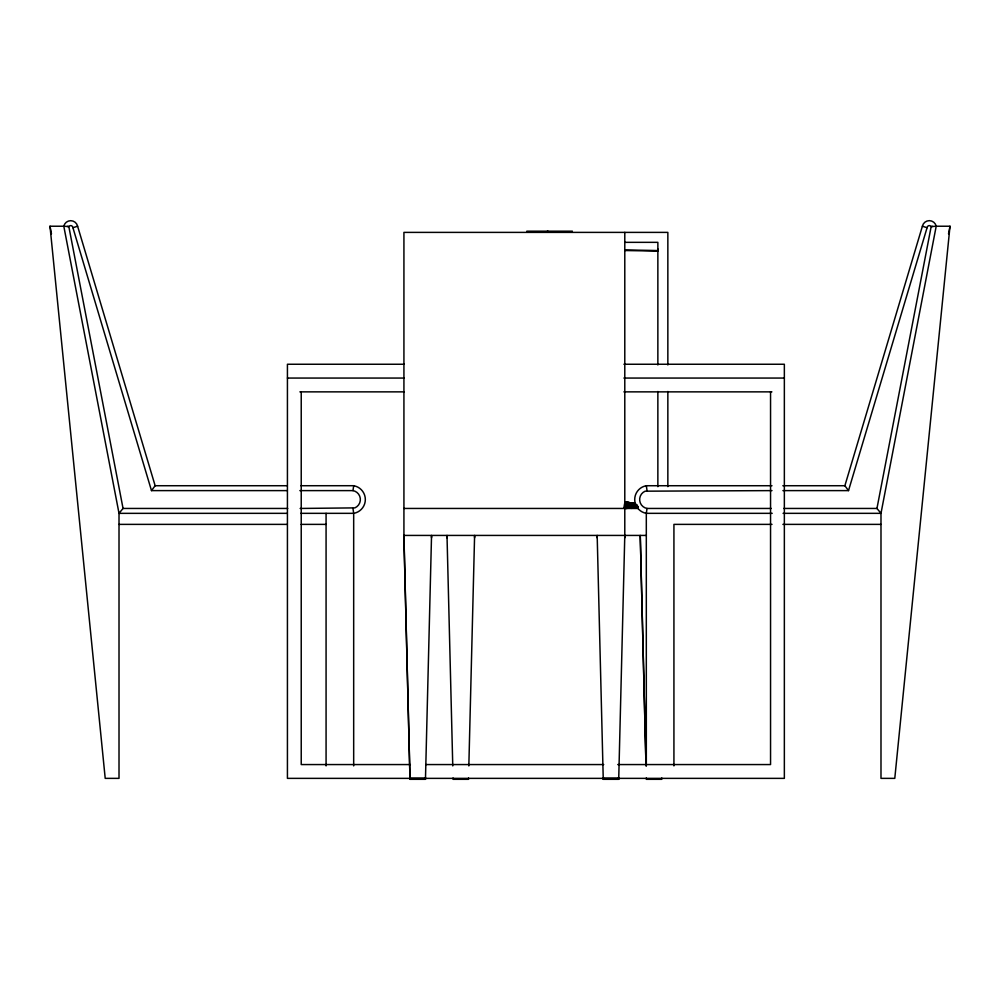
<?xml version="1.0" encoding="UTF-8"?>
<svg xmlns="http://www.w3.org/2000/svg" width="1000" height="1000" viewBox="0 0 1000 1000"><rect width="100%" height="100%" fill="white"/><g stroke="black" fill="none" stroke-linecap="round" stroke-linejoin="round"><path stroke-width="1.5" d="M654.75 251.125L657.862 251.125L657.837 249.8A9.95 2.125 -88.9 0 0 657.75 248.812M667.85 364.963L667.85 232.387L403.925 232.387L403.925 537.825L410 779.312L425.462 779.312L431.538 535.425L431.538 537.825M468.837 765.913L474.6 535.425L474.6 537.825M597.175 537.825L597.175 535.425L603.25 779.312L618.713 779.312L624.788 535.425M950 226.225L894.788 778.363L880.987 778.363L880.987 513.337L936.2 226.225L950 226.225L948.538 233.85M299.862 490.613L352.962 490.613L353.688 485.712L300.938 485.725M771.312 508.45L647.038 508.45L646.312 513.35L646.325 765.9M783.075 513.337L880.987 513.337L876.95 508.45L931.162 226.588L936.213 226.213A7.075 7.075 0 0 0 922.387 226.225L844.875 485.725L848.512 490.613L782.913 490.613M848.512 490.613L927.337 226.838A2.163 2.163 0 0 1 930.987 226.425L932.788 226.462M67.213 226.462L69.013 226.425A2.163 2.163 0 0 1 72.663 226.838L151.488 490.613L287.375 490.613M151.488 490.613L155.137 485.712L77.613 226.225A7.075 7.075 0 0 0 63.8 226.225L50 226.225L105.213 778.363L119.012 778.363L119.012 513.337L63.8 226.225L68.838 226.588L123.05 508.45L119 513.35L287.15 513.337M72.962 227.712L77.625 226.213M300.15 508.45L354.862 507.887A9.1 9.1 0 0 0 354.862 491.175L352.962 490.613M771.988 490.613L645.138 491.175A9.1 9.1 0 0 0 645.138 507.887L647.038 508.45M526.788 231.188L572.375 231.188M625.163 242.338L657.862 242.338L657.862 364.975M404.263 364.25L287.425 364.25L287.425 778.363L410.6 778.363M623.9 364.25L784.35 364.25L784.35 778.363L617.9 778.363M287.425 378.062L404.263 378.062M623.9 378.062L784.35 378.062M299.887 391.863L404.263 391.863M623.9 391.863L771.888 391.863M155.125 485.725L286.975 485.725M772.2 513.337L646.325 513.337A14.013 14.013 0 0 1 646.325 485.725L771.975 485.725M782.825 485.725L844.875 485.725M123.05 508.45L287.725 508.45M403.925 508.45L638.3 508.45M783.737 508.45L876.95 508.45M300.837 513.337L353.675 513.337L353.675 765.9M119.012 524.375L287.15 524.375M301.163 524.375L326.075 524.375M772 524.375L673.925 524.375L673.925 765.9M782.9 524.375L880.987 524.375M646.375 535.425L403.925 535.425L410 779.312M410.375 764.562L301.225 764.562L301.225 391.863M425.962 764.562L603.713 764.562M617.75 764.562L770.55 764.562L770.55 391.863M410 777.975L425.462 777.975L425.462 779.312M424.625 778.363L603.9 778.363M635.312 503.738L624.738 501.838A428.75 428.75 0 0 1 635.325 503.663M922.375 226.213L927.038 227.712M547.4 231.188L550.337 232.237M50 226.225L51.463 233.85M646.312 485.712L647.038 490.613M352.962 508.45L353.688 513.35A14.013 14.013 0 0 0 353.675 485.725M646.012 765.913L640.25 535.425L645.975 765.3M452.762 765.913L447 535.425L447 537.825M667.85 391.475L667.85 486.625M661.775 777.975L661.775 779.312L646.325 779.312L646.325 777.975M657.862 391.488L657.862 486.662M624.788 232.387L624.788 537.825M618.713 779.312L618.713 777.975L603.25 777.975L603.25 779.312M468.525 777.975L468.525 779.312L453.075 779.312L453.075 777.975M326.075 513.337L326.075 765.9M623.875 508.062A419.913 419.913 0 0 1 626.862 508.55M624.513 503.963A423.8 423.8 0 0 1 638.088 506.375M624.412 504.637A423.175 423.175 0 0 1 637.962 507.038M624.738 250.538A428.837 38.438 0 0 1 657.862 251.125M624.775 502.275A425.412 425.412 0 0 1 635.388 504.113M624.675 502.912A424.812 424.812 0 0 1 636.775 505.037M624.288 505.387A422.45 422.45 0 0 1 637.812 507.788M624.163 506.213A421.662 421.662 0 0 1 636.163 508.312M624.837 501.9A425.562 425.562 0 0 1 635.45 503.738M624.025 507.113A420.812 420.812 0 0 1 631.512 508.375M624.6 503.387A424.35 424.35 0 0 1 636.688 505.513M624.738 502.537A425.163 425.163 0 0 1 636.85 504.663M624.738 249.975A428.913 38.45 0 0 1 657.875 250.562"/></g></svg>
